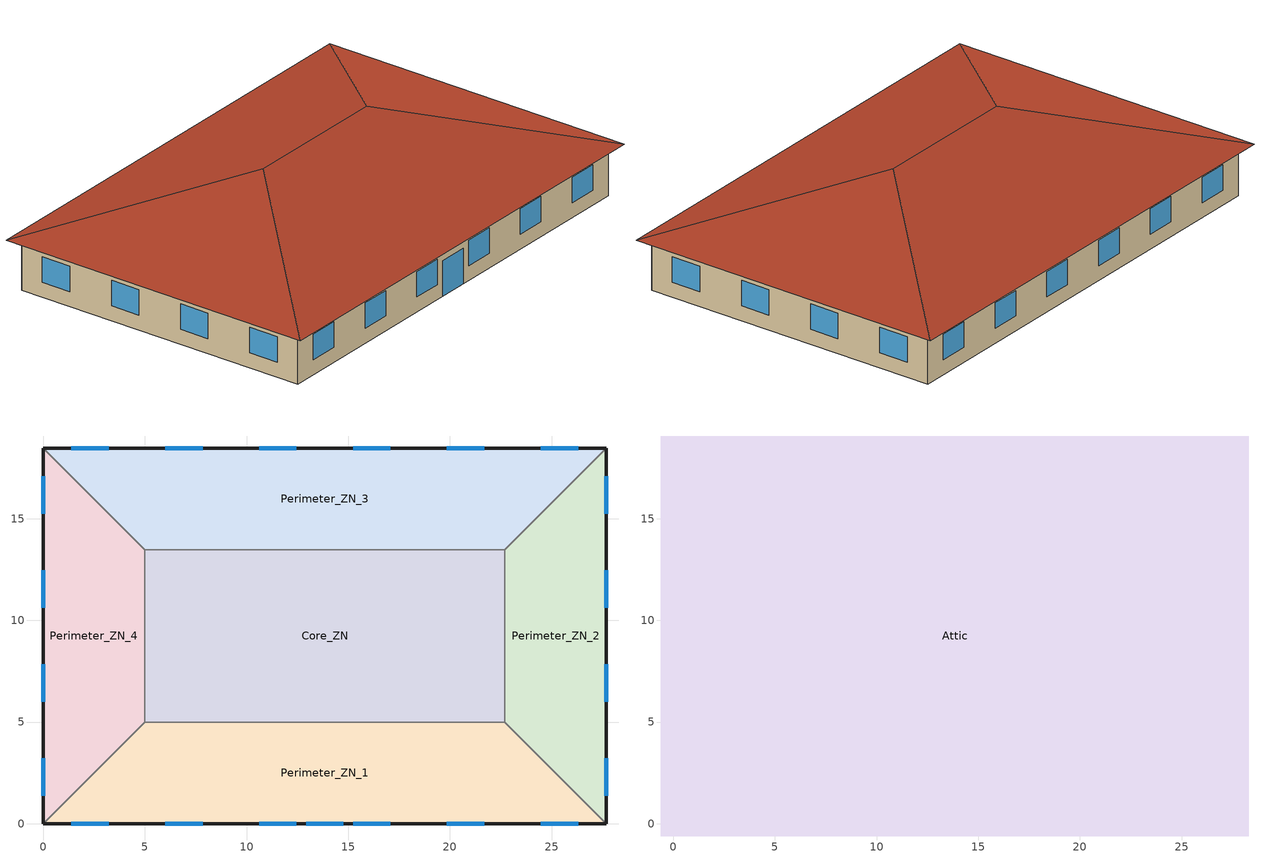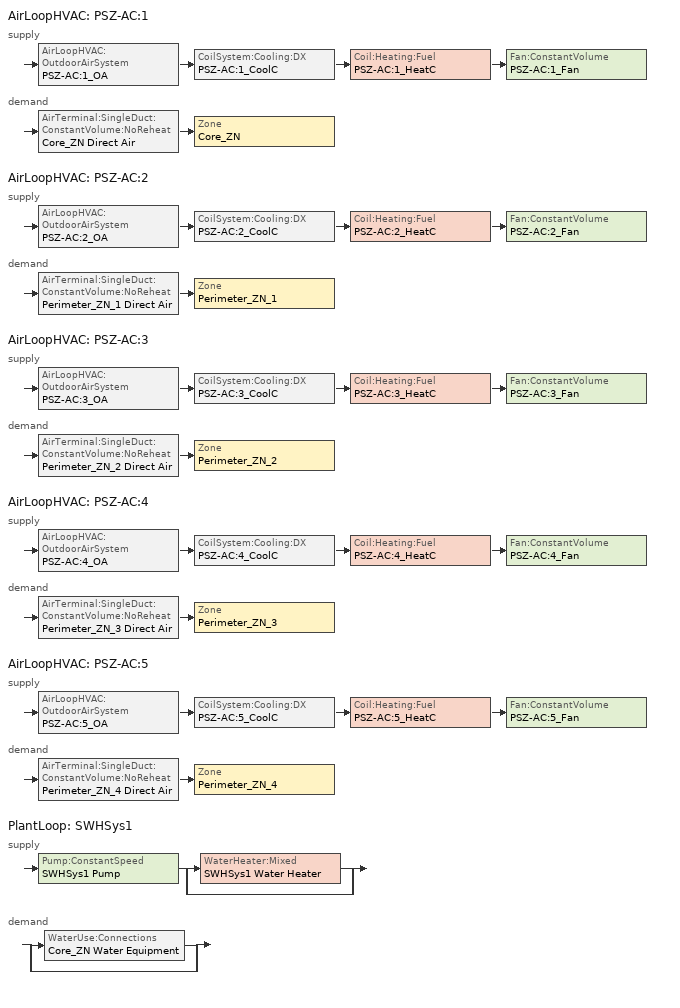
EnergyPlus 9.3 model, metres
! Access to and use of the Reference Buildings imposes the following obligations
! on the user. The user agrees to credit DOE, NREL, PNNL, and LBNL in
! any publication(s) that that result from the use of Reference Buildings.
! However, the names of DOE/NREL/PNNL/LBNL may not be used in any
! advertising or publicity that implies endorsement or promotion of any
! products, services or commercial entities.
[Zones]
Core_ZN
 floor ground (ext-slab): 5,13.46 22.69,13.46 22.69,5 5,5 z0
 wall to Perimeter_ZN_2 (int-walls): 22.69,5 22.69,13.46 z0:3.05
 wall to Perimeter_ZN_3 (int-walls): 22.69,13.46 5,13.46 z0:3.05
 wall to Perimeter_ZN_1 (int-walls): 5,5 22.69,5 z0:3.05
 wall to Perimeter_ZN_4 (int-walls): 5,13.46 5,5 z0:3.05
Perimeter_ZN_1
 floor ground (ext-slab): 27.69,0 0,0 5,5 22.69,5 z0
 wall outside (Mass Non-res Ext Wall): 0,0 27.69,0 z0:3.05
 wall to Perimeter_ZN_2 (int-walls): 27.69,0 22.69,5 z0:3.05
 wall to Perimeter_ZN_4 (int-walls): 5,5 0,0 z0:3.05
 window (Window Non-res Fixed): 1.39,0 3.22,0 / 6.01,0 7.84,0 / 10.62,0 12.45,0 / 15.24,0 17.07,0 / 19.85,0 21.68,0 / 24.47,0 26.3,0 z0.9:2.42; 12.93,0 14.76,0 z0:2.13
Perimeter_ZN_2
 floor ground (ext-slab): 22.69,13.46 27.69,18.46 27.69,0 22.69,5 z0
 wall outside (Mass Non-res Ext Wall): 27.69,0 27.69,18.46 z0:3.05
 wall to Perimeter_ZN_3 (int-walls): 27.69,18.46 22.69,13.46 z0:3.05
 window (Window Non-res Fixed): 27.69,1.39 27.69,3.22 / 27.69,6.01 27.69,7.84 / 27.69,10.62 27.69,12.45 / 27.69,15.24 27.69,17.07 z0.9:2.42
Perimeter_ZN_3
 floor ground (ext-slab): 5,13.46 0,18.46 27.69,18.46 22.69,13.46 z0
 wall outside (Mass Non-res Ext Wall): 27.69,18.46 0,18.46 z0:3.05
 wall to Perimeter_ZN_4 (int-walls): 0,18.46 5,13.46 z0:3.05
 window (Window Non-res Fixed): 26.3,18.46 24.47,18.46 / 21.68,18.46 19.85,18.46 / 17.07,18.46 15.24,18.46 / 12.45,18.46 10.62,18.46 / 7.84,18.46 6.01,18.46 / 3.22,18.46 1.39,18.46 z0.9:2.42
Perimeter_ZN_4
 floor ground (ext-slab): 5,5 0,0 0,18.46 5,13.46 z0
 wall outside (Mass Non-res Ext Wall): 0,18.46 0,0 z0:3.05
 window (Window Non-res Fixed): 0,17.07 0,15.24 / 0,12.45 0,10.62 / 0,7.84 0,6.01 / 0,3.22 0,1.39 z0.9:2.42
Attic
 floor outside (Attic Non-res Floor): 28.29,19.06 28.29,-0.6 27.69,0 27.69,18.46 z3.05; -0.6,19.06 28.29,19.06 27.69,18.46 0,18.46 z3.05; 0,0 27.69,0 28.29,-0.6 -0.6,-0.6 z3.05; -0.6,19.06 0,18.46 0,0 -0.6,-0.6 z3.05
 floor to Core_ZN (Attic Non-res Floor): 5,13.46 22.69,13.46 22.69,5 5,5 z3.05
 floor to Perimeter_ZN_2 (Attic Non-res Floor): 22.69,5 22.69,13.46 27.69,18.46 27.69,0 z3.05
 floor to Perimeter_ZN_3 (Attic Non-res Floor): 0,18.46 27.69,18.46 22.69,13.46 5,13.46 z3.05
 floor to Perimeter_ZN_1 (Attic Non-res Floor): 0,0 5,5 22.69,5 27.69,0 z3.05
 floor to Perimeter_ZN_4 (Attic Non-res Floor): 5,13.46 5,5 0,0 0,18.46 z3.05
 roof outside (Attic Non-res Roof): 28.29,-0.6,3.05 28.29,19.06,3.05 18.46,9.23,6.33; 28.29,19.06,3.05 -0.6,19.06,3.05 9.23,9.23,6.33 18.46,9.23,6.33; -0.6,-0.6,3.05 28.29,-0.6,3.05 18.46,9.23,6.33 9.23,9.23,6.33; -0.6,19.06,3.05 -0.6,-0.6,3.05 9.23,9.23,6.33
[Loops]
AirLoopHVAC 'PSZ-AC:1'
 supply: AirLoopHVAC:OutdoorAirSystem 'PSZ-AC:1_OA' > CoilSystem:Cooling:DX 'PSZ-AC:1_CoolC' > Coil:Heating:Fuel 'PSZ-AC:1_HeatC' > Fan:ConstantVolume 'PSZ-AC:1_Fan'
 demand: AirTerminal:SingleDuct:ConstantVolume:NoReheat 'Core_ZN Direct Air' > Zone 'Core_ZN'
AirLoopHVAC 'PSZ-AC:2'
 supply: AirLoopHVAC:OutdoorAirSystem 'PSZ-AC:2_OA' > CoilSystem:Cooling:DX 'PSZ-AC:2_CoolC' > Coil:Heating:Fuel 'PSZ-AC:2_HeatC' > Fan:ConstantVolume 'PSZ-AC:2_Fan'
 demand: AirTerminal:SingleDuct:ConstantVolume:NoReheat 'Perimeter_ZN_1 Direct Air' > Zone 'Perimeter_ZN_1'
AirLoopHVAC 'PSZ-AC:3'
 supply: AirLoopHVAC:OutdoorAirSystem 'PSZ-AC:3_OA' > CoilSystem:Cooling:DX 'PSZ-AC:3_CoolC' > Coil:Heating:Fuel 'PSZ-AC:3_HeatC' > Fan:ConstantVolume 'PSZ-AC:3_Fan'
 demand: AirTerminal:SingleDuct:ConstantVolume:NoReheat 'Perimeter_ZN_2 Direct Air' > Zone 'Perimeter_ZN_2'
AirLoopHVAC 'PSZ-AC:4'
 supply: AirLoopHVAC:OutdoorAirSystem 'PSZ-AC:4_OA' > CoilSystem:Cooling:DX 'PSZ-AC:4_CoolC' > Coil:Heating:Fuel 'PSZ-AC:4_HeatC' > Fan:ConstantVolume 'PSZ-AC:4_Fan'
 demand: AirTerminal:SingleDuct:ConstantVolume:NoReheat 'Perimeter_ZN_3 Direct Air' > Zone 'Perimeter_ZN_3'
AirLoopHVAC 'PSZ-AC:5'
 supply: AirLoopHVAC:OutdoorAirSystem 'PSZ-AC:5_OA' > CoilSystem:Cooling:DX 'PSZ-AC:5_CoolC' > Coil:Heating:Fuel 'PSZ-AC:5_HeatC' > Fan:ConstantVolume 'PSZ-AC:5_Fan'
 demand: AirTerminal:SingleDuct:ConstantVolume:NoReheat 'Perimeter_ZN_4 Direct Air' > Zone 'Perimeter_ZN_4'
PlantLoop 'SWHSys1'
 supply: Pump:ConstantSpeed 'SWHSys1 Pump' > split
  | WaterHeater:Mixed 'SWHSys1 Water Heater'
  | bypass
 demand: split
  | WaterUse:Connections 'Core_ZN Water Equipment'
  | bypass
[Building]
Ref Bldg Small Office Post1980_v1.3_5.0: North Axis {deg}=0; Terrain=City; Loads Convergence Tolerance Value {W}=0.04; Temperature Convergence Tolerance Value {deltaC}=0.2; Solar Distribution=FullInteriorAndExterior; Maximum Number of Warmup Days=25; Minimum Number of Warmup Days=6
[Site:Location]
USA TX-HOUSTON: Latitude {deg}=29.97; Longitude {deg}=-95.37; Time Zone {hr}=-6; Elevation {m}=33
[SizingPeriod:DesignDay] Day of Month=21; Humidity Condition Type=Wetbulb; Barometric Pressure {Pa}=100929; Rain Indicator=No; Snow Indicator=No; Daylight Saving Time Indicator=No; Solar Model Indicator=ASHRAEClearSky
Name | Month | Day Type | Maximum Dry-Bulb Temperature {C} | Daily Dry-Bulb Temperature Range {deltaC} | Wetbulb or DewPoint at Maximum Dry-Bulb {C} | Wind Speed {m/s} | Wind Direction {deg} | Sky Clearness
HOUSTON Ann Htg 99.6% Condns DB | 1 | WinterDesignDay | -2.4 | 0 | -2.4 | 2.7 | 0 | 0
HOUSTON Ann Clg .4% Condns WB=>MDB | 7 | SummerDesignDay | 32 | 10.6 | 26.7 | 3.7 | 170 | 1
[Site:WaterMainsTemperature]
Calculation Method=CORRELATION; Annual Average Outdoor Air Temperature {C}=19.99; Maximum Difference In Monthly Average Outdoor Air Temperatures {deltaC}=17.1
[Site:GroundTemperature:BuildingSurface]
20.541, 20.346, 20.801, 22.127, 22.752, 22.868, 22.937, 22.96, 22.981, 22.822, 21.631, 20.645
[Construction]
Mass Non-res Ext Wall: 1IN Stucco, 8IN Concrete HW, Mass NonRes Wall Insulation, 1/2IN Gypsum
Attic Non-res Floor: 1/2IN Gypsum, AtticFloor NonRes Insulation, 1/2IN Gypsum
Attic Non-res Roof: Roof Membrane, Metal Decking
ext-slab: HW CONCRETE, CP02 CARPET PAD
int-walls: 1/2IN Gypsum, 1/2IN Gypsum
Window Non-res Fixed: NonRes Fixed Assembly Window
InteriorFurnishings: Std Wood 6inch
[Material] Thermal Absorptance=0.9
Name | Roughness | Thickness {m} | Conductivity {W/m-K} | Density {kg/m3} | Specific Heat {J/kg-K} | Solar Absorptance | Visible Absorptance
Mass NonRes Wall Insulation | MediumRough | 0.00477025 | 0.049 | 265 | 836.8 | 0.7 | 0.7
AtticFloor NonRes Insulation | MediumRough | 0.111067 | 0.049 | 265 | 836.8 | 0.7 | 0.7
Std Wood 6inch | MediumSmooth | 0.15 | 0.12 | 540 | 1210 | 0.7 | 0.7
1/2IN Gypsum | Smooth | 0.0127 | 0.16 | 784.9 | 830 | 0.92 | 0.92
1IN Stucco | Smooth | 0.0253 | 0.6918 | 1858 | 837 | 0.92 | 0.92
8IN CONCRETE HW | Rough | 0.2032 | 1.311 | 2240 | 836.8 | 0.7 | 0.7
HW CONCRETE | Rough | 0.1016 | 1.311 | 2240 | 836.8 | 0.7 | 0.7
Roof Membrane | VeryRough | 0.0095 | 0.16 | 1121.29 | 1460 | 0.7 | 0.7
Metal Decking | MediumSmooth | 0.0015 | 45.006 | 7680 | 418.4 | 0.7 | 0.3
[WindowMaterial:SimpleGlazingSystem]
NonRes Fixed Assembly Window: U-Factor {W/m2-K}=6.92716; Solar Heat Gain Coefficient=0.25
[Material:NoMass]
CP02 CARPET PAD: Roughness=VeryRough; Thermal Resistance {m2-K/W}=0.2165; Thermal Absorptance=0.9; Solar Absorptance=0.7; Visible Absorptance=0.8
[Zone] Type=1; Multiplier=1; Floor Area {m2}=autocalculate
Name | Part of Total Floor Area
Attic | No
Core_ZN; Perimeter_ZN_1; Perimeter_ZN_2; Perimeter_ZN_3; Perimeter_ZN_4 | Yes
[People] Number of People Schedule=BLDG_OCC_SCH; Number of People Calculation Method=Area/Person; Zone Floor Area per Person {m2/person}=18.58; Fraction Radiant=0.3; Sensible Heat Fraction=AUTOCALCULATE; Activity Level Schedule=ACTIVITY_SCH; Enable ASHRAE 55 Comfort Warnings=No; Mean Radiant Temperature Calculation Type=ZoneAveraged; Work Efficiency Schedule=WORK_EFF_SCH; Clothing Insulation Calculation Method=ClothingInsulationSchedule; Clothing Insulation Schedule=CLOTHING_SCH; Air Velocity Schedule=AIR_VELO_SCH; Thermal Comfort Model 1 Type=FANGER
Name | Zone or ZoneList
Core_ZN People | Core_ZN
Perimeter_ZN_1 People | Perimeter_ZN_1
Perimeter_ZN_2 People | Perimeter_ZN_2
Perimeter_ZN_3 People | Perimeter_ZN_3
Perimeter_ZN_4 People | Perimeter_ZN_4
[Lights] Schedule=BLDG_LIGHT_SCH; Design Level Calculation Method=Watts/Area; Watts per Zone Floor Area {W/m2}=19.48; Return Air Fraction=0; Fraction Radiant=0.7; Fraction Visible=0.2; Fraction Replaceable=1; Return Air Fraction Calculated from Plenum Temperature=No
Name | Zone or ZoneList
Core_ZN_Lights | Core_ZN
Perimeter_ZN_1_Lights | Perimeter_ZN_1
Perimeter_ZN_2_Lights | Perimeter_ZN_2
Perimeter_ZN_3_Lights | Perimeter_ZN_3
Perimeter_ZN_4_Lights | Perimeter_ZN_4
[ElectricEquipment] Schedule=BLDG_EQUIP_SCH; Design Level Calculation Method=Watts/Area; Watts per Zone Floor Area {W/m2}=10.76; Fraction Latent=0; Fraction Radiant=0.5; Fraction Lost=0
Name | Zone or ZoneList
Core_ZN_MiscPlug_Equip | Core_ZN
Perimeter_ZN_1_MiscPlug_Equip | Perimeter_ZN_1
Perimeter_ZN_2_MiscPlug_Equip | Perimeter_ZN_2
Perimeter_ZN_3_MiscPlug_Equip | Perimeter_ZN_3
Perimeter_ZN_4_MiscPlug_Equip | Perimeter_ZN_4
[Exterior:Lights]
Exterior Facade Lighting: Schedule=ALWAYS_ON; Design Level {W}=2766; Control Option=AstronomicalClock
[ZoneInfiltration:DesignFlowRate] Constant Term Coefficient=1; Temperature Term Coefficient=0; Velocity Term Coefficient=0; Velocity Squared Term Coefficient=0
Name | Zone or ZoneList | Schedule | Design Flow Rate Calculation Method | Air Changes per Hour {1/hr} | Flow per Exterior Surface Area {m3/s-m2}
Core_ZN_Infiltration | Core_ZN | INFIL_QUARTER_ON_SCH | AirChanges/Hour | 0.36
Perimeter_ZN_1_Infiltration | Perimeter_ZN_1 | INFIL_QUARTER_ON_SCH | Flow/ExteriorArea |  | 0.001133
Perimeter_ZN_2_Infiltration | Perimeter_ZN_2 | INFIL_QUARTER_ON_SCH | Flow/ExteriorArea |  | 0.001133
Perimeter_ZN_3_Infiltration | Perimeter_ZN_3 | INFIL_QUARTER_ON_SCH | Flow/ExteriorArea |  | 0.001133
Perimeter_ZN_4_Infiltration | Perimeter_ZN_4 | INFIL_QUARTER_ON_SCH | Flow/ExteriorArea |  | 0.001133
Attic_Infiltration | Attic | ALWAYS_ON | AirChanges/Hour | 1
[InternalMass] Construction=InteriorFurnishings
Name | Zone or ZoneList | Surface Area {m2}
Core_ZN Internal Mass | Core_ZN | 299.3148
Perimeter_ZN_1 Internal Mass | Perimeter_ZN_1 | 226.9
Perimeter_ZN_2 Internal Mass | Perimeter_ZN_2 | 134.6
Perimeter_ZN_3 Internal Mass | Perimeter_ZN_3 | 226.9
Perimeter_ZN_4 Internal Mass | Perimeter_ZN_4 | 134.6
[Fan:ConstantVolume] Availability Schedule=HVACOperationSchd; Fan Total Efficiency=0.53625; Pressure Rise {Pa}=622; Maximum Flow Rate {m3/s}=AUTOSIZE; Motor Efficiency=0.825; Motor In Airstream Fraction=1
PSZ-AC:1_Fan; PSZ-AC:2_Fan; PSZ-AC:3_Fan; PSZ-AC:4_Fan; PSZ-AC:5_Fan
[Coil:Heating:Fuel] Availability Schedule=ALWAYS_ON; Fuel Type=NaturalGas; Burner Efficiency=0.8; Nominal Capacity {W}=AUTOSIZE
PSZ-AC:1_HeatC; PSZ-AC:2_HeatC; PSZ-AC:3_HeatC; PSZ-AC:4_HeatC; PSZ-AC:5_HeatC
[Coil:Cooling:DX:SingleSpeed] Availability Schedule=ALWAYS_ON; Gross Rated Total Cooling Capacity {W}=AUTOSIZE; Gross Rated Sensible Heat Ratio=AUTOSIZE; Gross Rated Cooling COP {W/W}=3.0672; Rated Air Flow Rate {m3/s}=AUTOSIZE; Total Cooling Capacity Function of Temperature Curve=Cool-Cap-fT; Total Cooling Capacity Function of Flow Fraction Curve=ConstantCubic; Energy Input Ratio Function of Temperature Curve=Cool-EIR-fT; Energy Input Ratio Function of Flow Fraction Curve=ConstantCubic; Part Load Fraction Correlation Curve=Cool-PLF-fPLR
PSZ-AC:1_CoolC DXCoil; PSZ-AC:2_CoolC DXCoil; PSZ-AC:3_CoolC DXCoil; PSZ-AC:4_CoolC DXCoil; PSZ-AC:5_CoolC DXCoil
[Zone equipment]
Core_ZN: Core_ZN Direct Air
Perimeter_ZN_1: Perimeter_ZN_1 Direct Air
Perimeter_ZN_2: Perimeter_ZN_2 Direct Air
Perimeter_ZN_3: Perimeter_ZN_3 Direct Air
Perimeter_ZN_4: Perimeter_ZN_4 Direct Air
[Sizing:Zone] Zone Cooling Design Supply Air Temperature Input Method=SupplyAirTemperature; Zone Cooling Design Supply Air Temperature {C}=14; Zone Heating Design Supply Air Temperature Input Method=SupplyAirTemperature; Zone Heating Design Supply Air Temperature {C}=40; Zone Cooling Design Supply Air Humidity Ratio {kgWater/kgDryAir}=0.0085; Zone Heating Design Supply Air Humidity Ratio {kgWater/kgDryAir}=0.008; Cooling Design Air Flow Method=DesignDay; Heating Design Air Flow Method=DesignDay; Account for Dedicated Outdoor Air System=No; Dedicated Outdoor Air System Control Strategy=NeutralSupplyAir; Dedicated Outdoor Air Low Setpoint Temperature for Design {C}=autosize; Dedicated Outdoor Air High Setpoint Temperature for Design {C}=autosize
Name | Design Specification Outdoor Air Object
Core_ZN | SZ DSOA Core_ZN
Perimeter_ZN_1 | SZ DSOA Perimeter_ZN_1
Perimeter_ZN_2 | SZ DSOA Perimeter_ZN_2
Perimeter_ZN_3 | SZ DSOA Perimeter_ZN_3
Perimeter_ZN_4 | SZ DSOA Perimeter_ZN_4
[DesignSpecification:OutdoorAir] Outdoor Air Method=Flow/Person; Outdoor Air Flow per Person {m3/s-person}=0.01
SZ DSOA Core_ZN; SZ DSOA Perimeter_ZN_1; SZ DSOA Perimeter_ZN_2; SZ DSOA Perimeter_ZN_3; SZ DSOA Perimeter_ZN_4
[ZoneControl:Thermostat] Control Type Schedule=Dual Zone Control Type Sched
Name | Zone or ZoneList | Control 1
Core_ZN Thermostat | Core_ZN | Core_ZN DualSPSched
Perimeter_ZN_1 Thermostat | Perimeter_ZN_1 | Perimeter_ZN_1 DualSPSched
Perimeter_ZN_2 Thermostat | Perimeter_ZN_2 | Perimeter_ZN_2 DualSPSched
Perimeter_ZN_3 Thermostat | Perimeter_ZN_3 | Perimeter_ZN_3 DualSPSched
Perimeter_ZN_4 Thermostat | Perimeter_ZN_4 | Perimeter_ZN_4 DualSPSched
[ThermostatSetpoint:DualSetpoint] Heating Setpoint Temperature Schedule=HTGSETP_SCH; Cooling Setpoint Temperature Schedule=CLGSETP_SCH
Core_ZN DualSPSched; Perimeter_ZN_1 DualSPSched; Perimeter_ZN_2 DualSPSched; Perimeter_ZN_3 DualSPSched; Perimeter_ZN_4 DualSPSched
[SetpointManager:SingleZone:Reheat] Control Variable=Temperature; Minimum Supply Air Temperature {C}=10; Maximum Supply Air Temperature {C}=50
Name | Control Zone | Setpoint Node or NodeList
SupAirTemp MngrCore_ZN | Core_ZN | PSZ-AC:1 Supply Equipment Outlet Node
SupAirTemp MngrPerimeter_ZN_1 | Perimeter_ZN_1 | PSZ-AC:2 Supply Equipment Outlet Node
SupAirTemp MngrPerimeter_ZN_2 | Perimeter_ZN_2 | PSZ-AC:3 Supply Equipment Outlet Node
SupAirTemp MngrPerimeter_ZN_3 | Perimeter_ZN_3 | PSZ-AC:4 Supply Equipment Outlet Node
SupAirTemp MngrPerimeter_ZN_4 | Perimeter_ZN_4 | PSZ-AC:5 Supply Equipment Outlet Node
[Sizing:System] Type of Load to Size On=Sensible; Design Outdoor Air Flow Rate {m3/s}=AUTOSIZE; Central Heating Maximum System Air Flow Ratio=1; Preheat Design Temperature {C}=7; Preheat Design Humidity Ratio {kgWater/kgDryAir}=0.008; Precool Design Temperature {C}=12.8; Precool Design Humidity Ratio {kgWater/kgDryAir}=0.008; Central Cooling Design Supply Air Temperature {C}=12.8; Central Heating Design Supply Air Temperature {C}=40; Type of Zone Sum to Use=NonCoincident; 100% Outdoor Air in Cooling=No; 100% Outdoor Air in Heating=No; Central Cooling Design Supply Air Humidity Ratio {kgWater/kgDryAir}=0.0085; Central Heating Design Supply Air Humidity Ratio {kgWater/kgDryAir}=0.008; Cooling Supply Air Flow Rate Method=DesignDay; Heating Supply Air Flow Rate Method=DesignDay; System Outdoor Air Method=ZoneSum; Zone Maximum Outdoor Air Fraction=1; Cooling Design Capacity Method=CoolingDesignCapacity; Cooling Design Capacity {W}=autosize; Heating Design Capacity Method=HeatingDesignCapacity; Heating Design Capacity {W}=autosize; Central Cooling Capacity Control Method=OnOff
PSZ-AC:1; PSZ-AC:2; PSZ-AC:3; PSZ-AC:4; PSZ-AC:5
[Controller:OutdoorAir] Minimum Outdoor Air Flow Rate {m3/s}=AUTOSIZE; Maximum Outdoor Air Flow Rate {m3/s}=AUTOSIZE; Economizer Control Type=NoEconomizer; Economizer Control Action Type=ModulateFlow; Economizer Maximum Limit Dry-Bulb Temperature {C}=28; Economizer Maximum Limit Enthalpy {J/kg}=64000; Economizer Minimum Limit Dry-Bulb Temperature {C}=-100; Lockout Type=NoLockout; Minimum Limit Type=FixedMinimum; Minimum Outdoor Air Schedule=MinOA_Sched
PSZ-AC:1_OA_Controller; PSZ-AC:2_OA_Controller; PSZ-AC:3_OA_Controller; PSZ-AC:4_OA_Controller; PSZ-AC:5_OA_Controller
[AirLoopHVAC] Design Supply Air Flow Rate {m3/s}=AUTOSIZE
PSZ-AC:1; PSZ-AC:2; PSZ-AC:3; PSZ-AC:4; PSZ-AC:5
[CoilSystem:Cooling:DX] Availability Schedule=ALWAYS_ON
Name | Cooling Coil
PSZ-AC:1_CoolC | PSZ-AC:1_CoolC DXCoil
PSZ-AC:2_CoolC | PSZ-AC:2_CoolC DXCoil
PSZ-AC:3_CoolC | PSZ-AC:3_CoolC DXCoil
PSZ-AC:4_CoolC | PSZ-AC:4_CoolC DXCoil
PSZ-AC:5_CoolC | PSZ-AC:5_CoolC DXCoil
[AirTerminal:SingleDuct:ConstantVolume:NoReheat] Availability Schedule=ALWAYS_ON; Maximum Air Flow Rate {m3/s}=AUTOSIZE
Core_ZN Direct Air; Perimeter_ZN_1 Direct Air; Perimeter_ZN_2 Direct Air; Perimeter_ZN_3 Direct Air; Perimeter_ZN_4 Direct Air
[AvailabilityManager:NightCycle] Applicability Schedule=ALWAYS_ON; Fan Schedule=HVACOperationSchd; Control Type=CycleOnAny; Thermostat Tolerance {deltaC}=1; Cycling Run Time Control Type=FixedRunTime; Cycling Run Time {s}=1800
PSZ-AC:1 Availability Manager; PSZ-AC:2 Availability Manager; PSZ-AC:3 Availability Manager; PSZ-AC:4 Availability Manager; PSZ-AC:5 Availability Manager
[SetpointManager:MixedAir] Control Variable=Temperature
Name | Setpoint Node or NodeList
PSZ-AC:1_CoolC SAT Manager | PSZ-AC:1_CoolC-PSZ-AC:1_HeatCNode
PSZ-AC:1_HeatC MixedAir Manager | PSZ-AC:1_HeatC-PSZ-AC:1_FanNode
PSZ-AC:1_OAMixed Air Temp Manager | PSZ-AC:1_OA-PSZ-AC:1_CoolCNode
PSZ-AC:2_CoolC SAT Manager | PSZ-AC:2_CoolC-PSZ-AC:2_HeatCNode
PSZ-AC:2_HeatC MixedAir Manager | PSZ-AC:2_HeatC-PSZ-AC:2_FanNode
PSZ-AC:2_OAMixed Air Temp Manager | PSZ-AC:2_OA-PSZ-AC:2_CoolCNode
PSZ-AC:3_CoolC SAT Manager | PSZ-AC:3_CoolC-PSZ-AC:3_HeatCNode
PSZ-AC:3_HeatC MixedAir Manager | PSZ-AC:3_HeatC-PSZ-AC:3_FanNode
PSZ-AC:3_OAMixed Air Temp Manager | PSZ-AC:3_OA-PSZ-AC:3_CoolCNode
PSZ-AC:4_CoolC SAT Manager | PSZ-AC:4_CoolC-PSZ-AC:4_HeatCNode
PSZ-AC:4_HeatC MixedAir Manager | PSZ-AC:4_HeatC-PSZ-AC:4_FanNode
PSZ-AC:4_OAMixed Air Temp Manager | PSZ-AC:4_OA-PSZ-AC:4_CoolCNode
PSZ-AC:5_CoolC SAT Manager | PSZ-AC:5_CoolC-PSZ-AC:5_HeatCNode
PSZ-AC:5_HeatC MixedAir Manager | PSZ-AC:5_HeatC-PSZ-AC:5_FanNode
PSZ-AC:5_OAMixed Air Temp Manager | PSZ-AC:5_OA-PSZ-AC:5_CoolCNode
[WaterHeater:Mixed]
SWHSys1 Water Heater: Tank Volume {m3}=0.1514; Setpoint Temperature Schedule=SWHSys1 Water Heater Setpoint Temperature Schedule Name; Deadband Temperature Difference {deltaC}=2; Maximum Temperature Limit {C}=82.2222; Heater Control Type=Cycle; Heater Maximum Capacity {W}=845000; Heater Fuel Type=NATURALGAS; Heater Thermal Efficiency=0.78; Off Cycle Parasitic Fuel Consumption Rate {W}=20; Off Cycle Parasitic Fuel Type=NATURALGAS; Off Cycle Parasitic Heat Fraction to Tank=0.8; On Cycle Parasitic Fuel Type=NATURALGAS; Ambient Temperature Indicator=SCHEDULE; Ambient Temperature Schedule=SWHSys1 Water Heater Ambient Temperature Schedule Name; Off Cycle Loss Coefficient to Ambient Temperature {W/K}=6; On Cycle Loss Coefficient to Ambient Temperature {W/K}=6; Use Side Effectiveness=1; Source Side Effectiveness=1; Use Side Design Flow Rate {m3/s}=AUTOSIZE; Source Side Design Flow Rate {m3/s}=AUTOSIZE; Indirect Water Heating Recovery Time {hr}=1.5
[Pump:ConstantSpeed]
SWHSys1 Pump: Design Flow Rate {m3/s}=AUTOSIZE; Design Pump Head {Pa}=0.001; Design Power Consumption {W}=AUTOSIZE; Motor Efficiency=1; Fraction of Motor Inefficiencies to Fluid Stream=0; Pump Control Type=Intermittent
[WaterUse:Equipment]
Core_ZN Water Equipment: Peak Flow Rate {m3/s}=3.15e-06; Flow Rate Fraction Schedule=BLDG_SWH_SCH; Target Temperature Schedule=Water Equipment Temp Sched; Hot Water Supply Temperature Schedule=Water Equipment Hot Supply Temp Sched; Zone=Core_ZN; Sensible Fraction Schedule=Water Equipment Sensible fract sched; Latent Fraction Schedule=Water Equipment Latent fract sched
[PlantEquipmentList]
SWHSys1 Equipment List: SWHSys1 Water Heater
[Sizing:Plant]
SWHSys1: Loop Type=Heating; Design Loop Exit Temperature {C}=60; Loop Design Temperature Difference {deltaC}=5
[SetpointManager:Scheduled]
SWHSys1 Loop Setpoint Manager: Control Variable=Temperature; Schedule=SWHSys1-Loop-Temp-Schedule; Setpoint Node or NodeList=SWHSys1 Supply Outlet Node
[PlantEquipmentOperationSchemes]
SWHSys1 Loop Operation Scheme List: Control Scheme 1=SWHSys1 Operation Scheme; Control Scheme 1 Schedule=ALWAYS_ON
[PlantEquipmentOperation:HeatingLoad]
SWHSys1 Operation Scheme: Load Range 1 Lower Limit {W}=0; Load Range 1 Upper Limit {W}=1000000000000000; Range 1 Equipment List=SWHSys1 Equipment List
[PlantLoop]
SWHSys1: Fluid Type=Water; Plant Equipment Operation Scheme=SWHSys1 Loop Operation Scheme List; Maximum Loop Temperature {C}=60; Minimum Loop Temperature {C}=10; Maximum Loop Flow Rate {m3/s}=AUTOSIZE; Minimum Loop Flow Rate {m3/s}=0; Plant Loop Volume {m3}=AUTOSIZE; Load Distribution Scheme=Optimal
[WaterUse:Connections]
Core_ZN Water Equipment: Water Use Equipment 1=Core_ZN Water Equipment
[UtilityCost:Tariff]
Name | Output Meter | Conversion Factor Choice | Season Schedule | Demand Window Length | Monthly Charge or Variable | Group
ReliantEnergy_PTB-LGS_LargeGeneral | Electricity:Facility | kWh | ReliantEnergySeasonSched | HalfHour | 2936.2 | Comm Elect
ReliantEnergy_PTB-MGS_MiscGeneral | Electricity:Facility | kWh | ReliantEnergySeasonSched | HalfHour | 18.82 | Comm Elect
TX_EIAMonthlyRateGas | Gas:Facility | MCF |  |  | 0 | Comm Gas
[UtilityCost:Charge:Simple]
Name | Utility Cost Charge Simple | Tariff | Source Variable | Season | Category Variable | Cost per Unit Value or Variable
 | SummerFuelEnergyCharge | ReliantEnergy_PTB-LGS_LargeGeneral | totalEnergy | Summer | EnergyCharges | 0.0823
 | WinterFuelEnergyCharge | ReliantEnergy_PTB-LGS_LargeGeneral | totalEnergy | Winter | EnergyCharges | 0.0485
 | TaxofEightPtTwoFivePercent | ReliantEnergy_PTB-LGS_LargeGeneral | SubTotal | Annual | Taxes | 0.0825
 | SummerFuelEnergyCharge | ReliantEnergy_PTB-MGS_MiscGeneral | totalEnergy | Summer | EnergyCharges | 0.0823
 | WinterFuelEnergyCharge | ReliantEnergy_PTB-MGS_MiscGeneral | totalEnergy | Winter | EnergyCharges | 0.0485
 | TaxofEightPtTwoFivePercent | ReliantEnergy_PTB-MGS_MiscGeneral | SubTotal | Annual | Taxes | 0.0825
 | MonthlyRateGasCharge | TX_EIAMonthlyRateGas | totalEnergy | Annual | EnergyCharges | TX_MonthlyGasRates
 | TaxofEightPtTwoFivePercent | TX_EIAMonthlyRateGas | SubTotal | Annual | Taxes | 0.0825
[UtilityCost:Charge:Block]
Name | Utility Cost Charge Block | Tariff | Source Variable | Season | Category Variable | Block Size Multiplier Value or Variable | Block Size 1 Value or Variable | Block 1 Cost per Unit Value or Variable | Block Size 2 Value or Variable | Block 2 Cost per Unit Value or Variable | Block Size 3 Value or Variable | Block 3 Cost per Unit Value or Variable
 | SummerBaseEnergycharge | ReliantEnergy_PTB-LGS_LargeGeneral | TotalEnergy | Summer | EnergyCharges | TotalDemand | 295 | 0.0249 | remaining | 0.0048
 | AnnualDemandCharge | ReliantEnergy_PTB-LGS_LargeGeneral | TotalDemand | Annual | DemandCharges |  | 400 | 0 | remaining | 6.14
 | SummerBaseEnergycharge | ReliantEnergy_PTB-MGS_MiscGeneral | TotalEnergy | Summer | EnergyCharges | TotalDemand | 125 | 0.0521 | 170 | 0.0317 | remaining | 0.0055
 | SummerBaseEnergycharge | ReliantEnergy_PTB-MGS_MiscGeneral | TotalEnergy | Summer | EnergyCharges | TotalDemand | 125 | 0.0504 | 170 | 0.0317 | remaining | 0.0055
 | AnnualDemandCharge | ReliantEnergy_PTB-MGS_MiscGeneral | TotalDemand | Annual | DemandCharges | TotalDemand | 10 | 0 | remaining | 3.04
[UtilityCost:Qualify] Variable=TotalDemand; Threshold Value or Variable=400; Season=Annual; Threshold Test=Count
Name | Utility Cost Qualify | Tariff | Qualify Type | Number of Months
 | MinDemand400kw | ReliantEnergy_PTB-LGS_LargeGeneral | Minimum | 12
 | MaxDemand400kw | ReliantEnergy_PTB-MGS_MiscGeneral | Maximum | 1
[UtilityCost:Variable]
TX_MonthlyGasRates: Tariff=TX_EIAMonthlyRateGas; Variable Type=Currency; January Value=7.87; February Value=7.73; March Value=7.41; April Value=7.86; May Value=8.05; June Value=8.75; July Value=8.21; August Value=8.34; September Value=8.04; October Value=7.65; November Value=8.24; December Value=7.99
[EnergyManagementSystem:ProgramCallingManager]
Volume_Initializer: BeginNewEnvironment; Initialize_Volumes
Setpoint_Controller: BeginTimestepBeforePredictor; Set_Setpoints
Demand_Reporter: EndOfZoneTimestepAfterZoneReporting; Report_Demand; Report_Occupants; Calculate_Temperatures
[EnergyManagementSystem:Program]
Set_Setpoints: Set C1 = C1_NOM + COOL_SETP_DELTA*5.0/9.0; Set H1 = H1_NOM + HEAT_SETP_DELTA*5.0/9.0
Initialize_Volumes: Set ATTIC_V = 720.19; Set CORE_ZN_V = 456.46; Set PERIMETER_ZN_1_V = 346.02; Set PERIMETER_ZN_2_V = 205.27; Set PERIMETER_ZN_3_V = 346.02; Set PERIMETER_ZN_4_V = 205.27
Calculate_Temperatures: Set TOTAL_COOL_V = 0.0; Set TOTAL_HEAT_V = 0.0; Set C_SET = 0.0; Set H_SET = 0.0; Set C_CUR = 0.0; Set H_CUR = 0.0; Set Total_V = 2279.23; Set Controlled_V = 1559.04; IF (CORE_ZN_H > 0); Set H_SET = H_SET + H1 * CORE_ZN_V; Set H_CUR = H_CUR + CORE_ZN_T * CORE_ZN_V; Set TOTAL_HEAT_V = TOTAL_HEAT_V + CORE_ZN_V; ENDIF; IF (CORE_ZN_C > 0); Set C_SET = C_SET + C1 * CORE_ZN_V; Set C_CUR = C_CUR + CORE_ZN_T * CORE_ZN_V; Set TOTAL_COOL_V = TOTAL_COOL_V + CORE_ZN_V; ENDIF; IF (PERIMETER_ZN_1_H > 0); Set H_SET = H_SET + H1 * PERIMETER_ZN_1_V; Set H_CUR = H_CUR + PERIMETER_ZN_1_T * PERIMETER_ZN_1_V; Set TOTAL_HEAT_V = TOTAL_HEAT_V + PERIMETER_ZN_1_V; ENDIF; IF (PERIMETER_ZN_1_C > 0); Set C_SET = C_SET + C1 * PERIMETER_ZN_1_V; Set C_CUR = C_CUR + PERIMETER_ZN_1_T * PERIMETER_ZN_1_V; Set TOTAL_COOL_V = TOTAL_COOL_V + PERIMETER_ZN_1_V; ENDIF; IF (PERIMETER_ZN_2_H > 0); Set H_SET = H_SET + H1 * PERIMETER_ZN_2_V; Set H_CUR = H_CUR + PERIMETER_ZN_2_T * PERIMETER_ZN_2_V; Set TOTAL_HEAT_V = TOTAL_HEAT_V + PERIMETER_ZN_2_V; ENDIF; IF (PERIMETER_ZN_2_C > 0); Set C_SET = C_SET + C1 * PERIMETER_ZN_2_V; Set C_CUR = C_CUR + PERIMETER_ZN_2_T * PERIMETER_ZN_2_V; Set TOTAL_COOL_V = TOTAL_COOL_V + PERIMETER_ZN_2_V; ENDIF; IF (PERIMETER_ZN_3_H > 0); Set H_SET = H_SET + H1 * PERIMETER_ZN_3_V; Set H_CUR = H_CUR + PERIMETER_ZN_3_T * PERIMETER_ZN_3_V; Set TOTAL_HEAT_V = TOTAL_HEAT_V + PERIMETER_ZN_3_V; ENDIF; IF (PERIMETER_ZN_3_C > 0); Set C_SET = C_SET + C1 * PERIMETER_ZN_3_V; Set C_CUR = C_CUR + PERIMETER_ZN_3_T * PERIMETER_ZN_3_V; Set TOTAL_COOL_V = TOTAL_COOL_V + PERIMETER_ZN_3_V; ENDIF; IF (PERIMETER_ZN_4_H > 0); Set H_SET = H_SET + H1 * PERIMETER_ZN_4_V; Set H_CUR = H_CUR + PERIMETER_ZN_4_T * PERIMETER_ZN_4_V; Set TOTAL_HEAT_V = TOTAL_HEAT_V + PERIMETER_ZN_4_V; ENDIF; IF (PERIMETER_ZN_4_C > 0); Set C_SET = C_SET + C1 * PERIMETER_ZN_4_V; Set C_CUR = C_CUR + PERIMETER_ZN_4_T * PERIMETER_ZN_4_V; Set TOTAL_COOL_V = TOTAL_COOL_V + PERIMETER_ZN_4_V; ENDIF; Set T_CUR = 0; Set T_CUR = T_CUR + CORE_ZN_T * CORE_ZN_V; Set T_CUR = T_CUR + PERIMETER_ZN_1_T * PERIMETER_ZN_1_V; Set T_CUR = T_CUR + PERIMETER_ZN_2_T * PERIMETER_ZN_2_V; Set T_CUR = T_CUR + PERIMETER_ZN_3_T * PERIMETER_ZN_3_V; Set T_CUR = T_CUR + PERIMETER_ZN_4_T * PERIMETER_ZN_4_V; Set T_CUR = T_CUR/Controlled_V*9.0/5.0+32.0; Set Schedule_Cooling_Temperature = 0.0; Set T_Cooling = 0; Set T_Cooling = T_Cooling + C1 * CORE_ZN_V; Set Schedule_Cooling_Temperature = Schedule_Cooling_Temperature + C1_NOM * CORE_ZN_V; Set T_Cooling = T_Cooling + C1 * PERIMETER_ZN_1_V; Set Schedule_Cooling_Temperature = Schedule_Cooling_Temperature + C1_NOM * PERIMETER_ZN_1_V; Set T_Cooling = T_Cooling + C1 * PERIMETER_ZN_2_V; Set Schedule_Cooling_Temperature = Schedule_Cooling_Temperature + C1_NOM * PERIMETER_ZN_2_V; Set T_Cooling = T_Cooling + C1 * PERIMETER_ZN_3_V; Set Schedule_Cooling_Temperature = Schedule_Cooling_Temperature + C1_NOM * PERIMETER_ZN_3_V; Set T_Cooling = T_Cooling + C1 * PERIMETER_ZN_4_V; Set Schedule_Cooling_Temperature = Schedule_Cooling_Temperature + C1_NOM * PERIMETER_ZN_4_V; Set T_Cooling = T_Cooling/Controlled_V*9.0/5.0+32.0; Set Schedule_Cooling_Temperature = Schedule_Cooling_Temperature/Controlled_V*9.0/5.0+32.0; Set Schedule_Heating_Temperature = 0.0; Set T_Heating = 0; Set T_Heating = T_Heating + H1 * CORE_ZN_V; Set Schedule_Heating_Temperature = Schedule_Heating_Temperature + H1_NOM * CORE_ZN_V; Set T_Heating = T_Heating + H1 * PERIMETER_ZN_1_V; Set Schedule_Heating_Temperature = Schedule_Heating_Temperature + H1_NOM * PERIMETER_ZN_1_V; Set T_Heating = T_Heating + H1 * PERIMETER_ZN_2_V; Set Schedule_Heating_Temperature = Schedule_Heating_Temperature + H1_NOM * PERIMETER_ZN_2_V; Set T_Heating = T_Heating + H1 * PERIMETER_ZN_3_V; Set Schedule_Heating_Temperature = Schedule_Heating_Temperature + H1_NOM * PERIMETER_ZN_3_V; Set T_Heating = T_Heating + H1 * PERIMETER_ZN_4_V; Set Schedule_Heating_Temperature = Schedule_Heating_Temperature + H1_NOM * PERIMETER_ZN_4_V; Set T_Heating = T_Heating/Controlled_V*9.0/5.0+32.0; Set Schedule_Heating_Temperature = Schedule_Heating_Temperature/Controlled_V*9.0/5.0+32.0; Set Setpoint_Cooling_Temperature = T_Cooling; Set Current_Cooling_Temperature = T_CUR; Set Setpoint_Heating_Temperature = T_Heating; Set Current_Heating_Temperature = T_CUR
Report_Demand: Set Cooling_Power_State = 0.0; Set Heating_Power_State = 0.0; Set Flexible_Cooling_Demand = 0.0; Set Flexible_Heating_Demand = 0.0; Set Flexible_Cooling_Demand = Flexible_Cooling_Demand + Cooling_Coil_1; Set Flexible_Cooling_Demand = Flexible_Cooling_Demand + Cooling_Coil_2; Set Flexible_Cooling_Demand = Flexible_Cooling_Demand + Cooling_Coil_3; Set Flexible_Cooling_Demand = Flexible_Cooling_Demand + Cooling_Coil_4; Set Flexible_Cooling_Demand = Flexible_Cooling_Demand + Cooling_Coil_5; Set Flexible_Cooling_Demand = Flexible_Cooling_Demand/(60*60*ZoneTimeStep); IF Flexible_Cooling_Demand > 1.0; Set Cooling_Power_State = 1.0; ENDIF; Set Flexible_Heating_Demand = Flexible_Heating_Demand/(60*60*ZoneTimeStep); IF Flexible_Heating_Demand > 1.0; Set Heating_Power_State = 1.0; ENDIF
Report_Occupants: Set Total_Occupants = 0.0; Set Total_Occupants = Total_Occupants + CORE_ZN_O; Set Total_Occupants = Total_Occupants + PERIMETER_ZN_1_O; Set Total_Occupants = Total_Occupants + PERIMETER_ZN_2_O; Set Total_Occupants = Total_Occupants + PERIMETER_ZN_3_O; Set Total_Occupants = Total_Occupants + PERIMETER_ZN_4_O
[EnergyManagementSystem:Sensor]
C1_NOM: C1_NOM; Schedule Value
H1_NOM: H1_NOM; Schedule Value
Cooling_Coil_1: PSZ-AC:1_COOLC DXCOIL; Cooling Coil Electric Energy
Cooling_Coil_2: PSZ-AC:2_COOLC DXCOIL; Cooling Coil Electric Energy
Cooling_Coil_3: PSZ-AC:3_COOLC DXCOIL; Cooling Coil Electric Energy
Cooling_Coil_4: PSZ-AC:4_COOLC DXCOIL; Cooling Coil Electric Energy
Cooling_Coil_5: PSZ-AC:5_COOLC DXCOIL; Cooling Coil Electric Energy
CORE_ZN_O: CORE_ZN; Zone People Occupant Count
CORE_ZN_T: CORE_ZN; Zone Mean Air Temperature
CORE_ZN_H: CORE_ZN; Zone Air System Sensible Heating Energy
CORE_ZN_C: CORE_ZN; Zone Air System Sensible Cooling Energy
PERIMETER_ZN_1_O: PERIMETER_ZN_1; Zone People Occupant Count
PERIMETER_ZN_1_T: PERIMETER_ZN_1; Zone Mean Air Temperature
PERIMETER_ZN_1_H: PERIMETER_ZN_1; Zone Air System Sensible Heating Energy
PERIMETER_ZN_1_C: PERIMETER_ZN_1; Zone Air System Sensible Cooling Energy
PERIMETER_ZN_2_O: PERIMETER_ZN_2; Zone People Occupant Count
PERIMETER_ZN_2_T: PERIMETER_ZN_2; Zone Mean Air Temperature
PERIMETER_ZN_2_H: PERIMETER_ZN_2; Zone Air System Sensible Heating Energy
PERIMETER_ZN_2_C: PERIMETER_ZN_2; Zone Air System Sensible Cooling Energy
PERIMETER_ZN_3_O: PERIMETER_ZN_3; Zone People Occupant Count
PERIMETER_ZN_3_T: PERIMETER_ZN_3; Zone Mean Air Temperature
PERIMETER_ZN_3_H: PERIMETER_ZN_3; Zone Air System Sensible Heating Energy
PERIMETER_ZN_3_C: PERIMETER_ZN_3; Zone Air System Sensible Cooling Energy
PERIMETER_ZN_4_O: PERIMETER_ZN_4; Zone People Occupant Count
PERIMETER_ZN_4_T: PERIMETER_ZN_4; Zone Mean Air Temperature
PERIMETER_ZN_4_H: PERIMETER_ZN_4; Zone Air System Sensible Heating Energy
PERIMETER_ZN_4_C: PERIMETER_ZN_4; Zone Air System Sensible Cooling Energy
[EnergyManagementSystem:Actuator] Actuated Component Type=Schedule:Compact; Actuated Component Control Type=Schedule Value
Name | Actuated Component Unique
C1 | CLGSETP_SCH
H1 | HTGSETP_SCH
[EnergyManagementSystem:OutputVariable] Type of Data in Variable=Averaged; Update Frequency=ZoneTimeStep
Name | EMS Variable
Cooling Controlled Load | Flexible_Cooling_Demand
Heating Controlled Load | Flexible_Heating_Demand
Cooling Schedule Temperature | Schedule_Cooling_Temperature
Heating Schedule Temperature | Schedule_Heating_Temperature
Cooling Setpoint Temperature | Setpoint_Cooling_Temperature
Heating Setpoint Temperature | Setpoint_Heating_Temperature
Cooling Current Temperature | Current_Cooling_Temperature
Heating Current Temperature | Current_Heating_Temperature
Cooling Power State | Cooling_Power_State
Heating Power State | Heating_Power_State
Heating Setpoint | H_SET
Cooling Setpoint | C_SET
Heating Current | H_CUR
Cooling Current | C_CUR
Heating Volume | TOTAL_HEAT_V
Cooling Volume | TOTAL_COOL_V
Indoor Air Temperature | T_CUR
Occupant Count | Total_Occupants
[ExternalInterface:Variable] Initial Value=0
COOL_SETP_DELTA; HEAT_SETP_DELTA
[Schedule:Compact]
ALWAYS_ON: Through: 12/31, For: AllDays, Until: 24:00, 1
INFIL_QUARTER_ON_SCH: Through: 12/31, For: Weekdays SummerDesignDay, Until: 06:00, 1, Until: 22:00, 0.25, Until: 24:00, 1, For: Saturday WinterDesignDay, Until: 06:00, 1, Until: 18:00, 0.25, Until: 24:00, 1, For: Sunday Holidays AllOtherDays, Until: 24:00, 1
BLDG_OCC_SCH: Through: 12/31, For: SummerDesignDay, Until: 06:00, 0, Until: 22:00, 1, Until: 24:00, 0.05, For: Weekdays, Until: 06:00, 0, Until: 07:00, 0.1, Until: 08:00, 0.2, Until: 12:00, 0.95, Until: 13:00, 0.5, Until: 17:00, 0.95, Until: 18:00, 0.3, Until: 20:00, 0.1, Until: 24:00, 0.05, For: Saturday, Until: 06:00, 0, Until: 08:00, 0.1, Until: 12:00, 0.3, Until: 17:00, 0.1, Until: 24:00, 0, For: AllOtherDays, Until: 24:00, 0
BLDG_LIGHT_SCH: Through: 12/31, For: Weekdays, Until: 05:00, 0.05, Until: 07:00, 0.1, Until: 08:00, 0.3, Until: 17:00, 0.9, Until: 18:00, 0.5, Until: 20:00, 0.3, Until: 22:00, 0.2, Until: 23:00, 0.1, Until: 24:00, 0.05, For: Saturday, Until: 06:00, 0.05, Until: 08:00, 0.1, Until: 12:00, 0.3, Until: 17:00, 0.15, Until: 24:00, 0.05, For: SummerDesignDay, Until: 24:00, 1, For: WinterDesignDay, Until: 24:00, 0, For: AllOtherDays, Until: 24:00, 0.05
BLDG_EQUIP_SCH: Through: 12/31, For: Weekdays, Until: 08:00, 0.4, Until: 12:00, 0.9, Until: 13:00, 0.8, Until: 17:00, 0.9, Until: 18:00, 0.5, Until: 24:00, 0.4, For: Saturday, Until: 06:00, 0.3, Until: 08:00, 0.4, Until: 12:00, 0.5, Until: 17:00, 0.35, Until: 24:00, 0.3, For: SummerDesignDay, Until: 24:00, 1, For: WinterDesignDay, Until: 24:00, 0, For: AllOtherDays, Until: 24:00, 0.3
ACTIVITY_SCH: Through: 12/31, For: AllDays, Until: 24:00, 120
WORK_EFF_SCH: Through: 12/31, For: AllDays, Until: 24:00, 0
AIR_VELO_SCH; Water Equipment Sensible fract sched: Through: 12/31, For: AllDays, Until: 24:00, 0.2
CLOTHING_SCH: Through: 04/30, For: AllDays, Until: 24:00, 1, Through: 09/30, For: AllDays, Until: 24:00, 0.5, Through: 12/31, For: AllDays, Until: 24:00, 1
CLGSETP_SCH; C1_NOM: Through: 12/31, For: Weekdays SummerDesignDay, Until: 06:00, 26.7, Until: 22:00, 24, Until: 24:00, 26.7, For: Saturday, Until: 06:00, 26.7, Until: 18:00, 24, Until: 24:00, 26.7, For: AllOtherDays, Until: 24:00, 26.7
HTGSETP_SCH; H1_NOM: Through: 12/31, For: Weekdays, Until: 06:00, 15.6, Until: 22:00, 21, Until: 24:00, 15.6, For: Saturday, Until: 06:00, 15.6, Until: 18:00, 21, Until: 24:00, 15.6, For: WinterDesignDay, Until: 24:00, 21, For: AllOtherDays, Until: 24:00, 15.6
MinOA_Sched: Through: 12/31, For: Weekdays SummerDesignDay, Until: 07:00, 0, Until: 22:00, 1, Until: 24:00, 0, For: Saturday WinterDesignDay, Until: 07:00, 0, Until: 18:00, 1, Until: 24:00, 0, For: AllOtherDays, Until: 24:00, 0
Dual Zone Control Type Sched: Through: 12/31, For: AllDays, Until: 24:00, 4
HVACOperationSchd: Through: 12/31, For: Weekdays SummerDesignDay, Until: 06:00, 0, Until: 22:00, 1, Until: 24:00, 0, For: Saturday WinterDesignDay, Until: 06:00, 0, Until: 18:00, 1, Until: 24:00, 0, For: AllOtherDays, Until: 24:00, 0
BLDG_SWH_SCH: Through: 12/31, For: Weekdays SummerDesignDay, Until: 05:00, 0.05, Until: 06:00, 0.08, Until: 07:00, 0.07, Until: 08:00, 0.19, Until: 09:00, 0.35, Until: 10:00, 0.38, Until: 11:00, 0.39, Until: 12:00, 0.47, Until: 13:00, 0.57, Until: 14:00, 0.54, Until: 15:00, 0.34, Until: 16:00, 0.33, Until: 17:00, 0.44, Until: 18:00, 0.26, Until: 19:00, 0.21, Until: 20:00, 0.15, Until: 21:00, 0.17, Until: 22:00, 0.08, Until: 24:00, 0.05, For: Saturday WinterDesignDay, Until: 05:00, 0.05, Until: 06:00, 0.08, Until: 07:00, 0.07, Until: 08:00, 0.11, Until: 09:00, 0.15, Until: 10:00, 0.21, Until: 11:00, 0.19, Until: 12:00, 0.23, Until: 13:00, 0.2, Until: 14:00, 0.19, Until: 15:00, 0.15, Until: 16:00, 0.13, Until: 17:00, 0.14, Until: 21:00, 0.07, Until: 22:00, 0.09, Until: 24:00, 0.05, For: AllOtherDays, Until: 05:00, 0.04, Until: 06:00, 0.07, Until: 11:00, 0.04, Until: 13:00, 0.06, Until: 14:00, 0.09, Until: 15:00, 0.06, Until: 21:00, 0.04, Until: 22:00, 0.07, Until: 24:00, 0.04
Water Equipment Latent fract sched: Through: 12/31, For: AllDays, Until: 24:00, 0.05
SWHSys1 Water Heater Ambient Temperature Schedule Name: Through: 12/31, For: AllDays, Until: 24:00, 22
Water Equipment Temp Sched; Water Equipment Hot Supply Temp Sched: Through: 12/31, For: AllDays, Until: 24:00, 43.3
SWHSys1 Water Heater Setpoint Temperature Schedule Name; SWHSys1-Loop-Temp-Schedule: Through: 12/31, For: AllDays, Until: 24:00, 60
ReliantEnergySeasonSched: Through: 4/30, For: AllDays, Until: 24:00, 1, Through: 10/31, For: AllDays, Until: 24:00, 3, Through: 12/31, For: AllDays, Until: 24:00, 1
[Curve:Quadratic]
Cool-PLF-fPLR: Coefficient1 Constant=0.909496; Coefficient2 x=0.0986477; Coefficient3 x**2=-0.00819488; Minimum Value of x=0; Maximum Value of x=1; Minimum Curve Output=0.7; Maximum Curve Output=1
[Curve:Cubic]
ConstantCubic: Coefficient1 Constant=1; Coefficient2 x=0; Coefficient3 x**2=0; Coefficient4 x**3=0; Minimum Value of x=-100; Maximum Value of x=100
[Curve:Biquadratic] Minimum Value of x=-100; Maximum Value of x=100; Minimum Value of y=-100; Maximum Value of y=100
Name | Coefficient1 Constant | Coefficient2 x | Coefficient3 x**2 | Coefficient4 y | Coefficient5 y**2 | Coefficient6 x*y
Cool-Cap-fT | 0.971212 | -0.0152755 | 0.00144345 | -0.00039321 | -6.8364e-06 | -0.000290596
Cool-EIR-fT | 0.286871 | 0.0239022 | -0.000810648 | 0.0134585 | 0.000338936 | -0.000487004
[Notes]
DOE Commercial Reference Building
Small Office, post-1980 construction
EnergyPlus Version 5.0
ASHRAE Standards 90.1-1989 and 62-1999
Description:  Single story, five zone office building.
Form:         Area = 511 m2 (5,500 ft2); Number of Stories = 1; Shape = rectangle, Aspect ratio = 1.5
Envelope:     Envelope thermal properties vary with climate according to ASHRAE Standard 90.1-1989.
Opaque constructions: mass walls; attic roof; slab-on-grade floor
Windows: window-to-wall ratio = 21.2%, equal distribution of punched windows
Infiltration = 1.5 cfm/ft2 above grade wall area at 0.3 in wc (75 Pa) adjusted to 0.016 in wc (4 Pa).
25% of full value when ventilation system on.
HVAC:         PSZ-AC, gas furnace
No economizers, per ASHRAE 90.1-2004
Int. gains:   lights = 19.48 W/m2 (1.8 W/ft2) (building area method);
elec. plug loads = 10.76 W/m2 (1.0 W/ft2)
gas plug load = 0 W/m2 (0 W/ft2)
people = 28 total; 5.38/100 m2 (5.0/1000 ft2)
Detached Shading:               None
Daylight:                       None
Natural Ventilation:            None
Zonal Equipment:                None
Air Primary Loops:              PSZ
Plant Loops:                    SHWSys1
System Equipment Autosize:      Yes
Purchased Cooling:              None
Purchased Heating:              None
Coils:                          Coil:Cooling:DX:SingleSpeed; Coil:Heating:Gas
Pumps:                          None
Boilers:                        None
Chillers:                       None
Reference citation for the Commercial Reference Buildings:
Deru, M.; Field, K.; Studer, D.; Benne, K.; Griffith, B.; Torcellini, P;
Halverson, M.; Winiarski, D.; Liu, B.; Rosenberg, M.; Huang, J.;
Yazdanian, M.; Crawley, D. (2010).
U.S. Department of Energy Commercial Reference Building Models of the National Building Stock.
Washington, DC: U.S. Department of Energy, Energy Efficiency and
Renewable Energy, Office of Building Technologies.
***GENERAL SIMULATION PARAMETERS***
Number of Zones: 6
***HOLIDAYS & DAYLIGHT SAVINGS***
